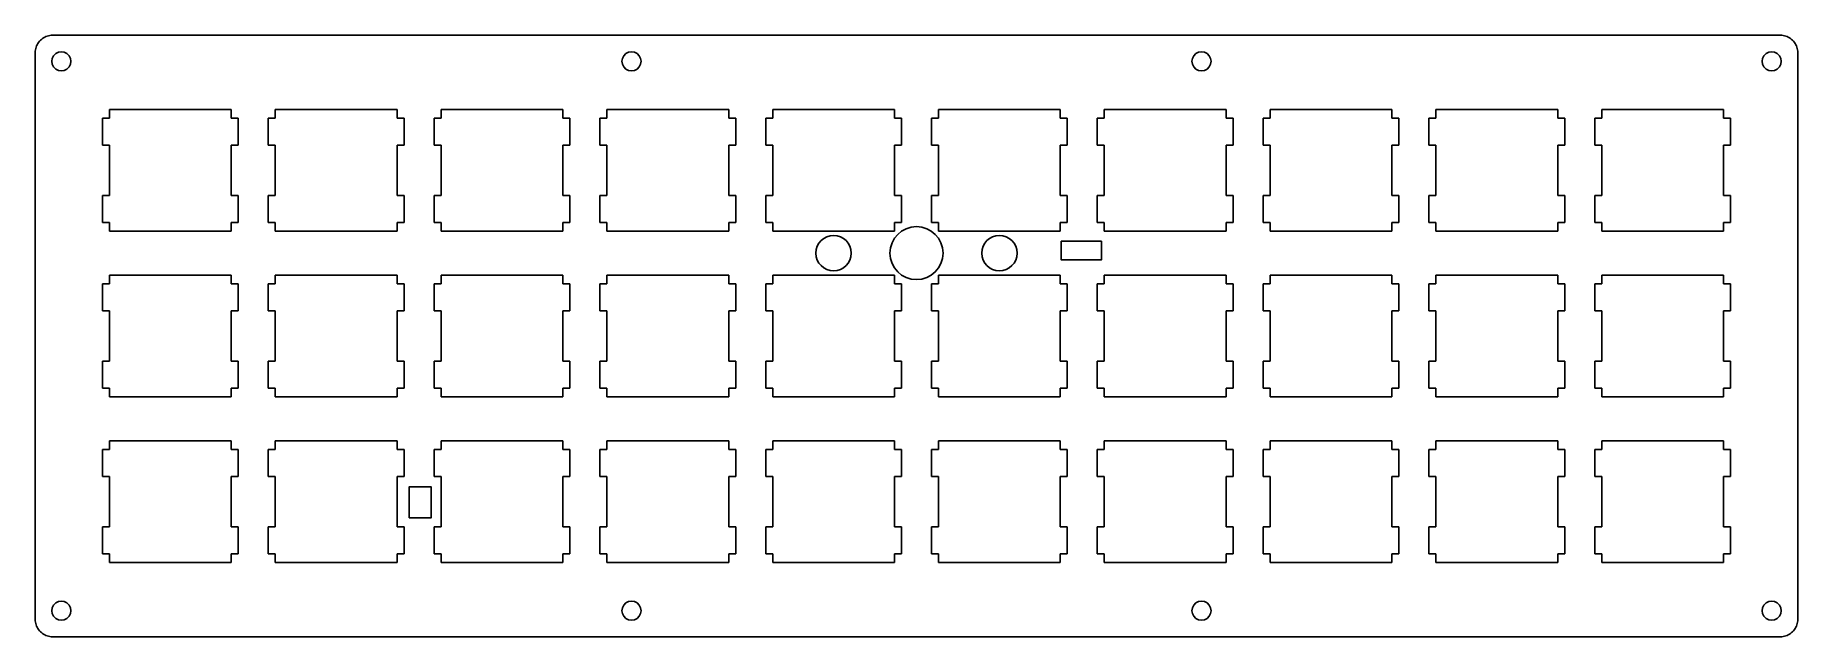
# Model space of a CAD drawing. Extents: x 0 to 203, y 0 to 69.
import ezdxf

# ---------------------------------------------------------------- set-up
doc = ezdxf.new("R2010")
doc.units = 0
doc.header["$MEASUREMENT"] = 0

msp = doc.modelspace()

# ---------------------------------------------------------------- linework, layer by layer
at = {"color": 0}
for p, q in [((0.680752, 68.8164), (0.796505, 68.9225)), ((0.796505, 68.9225), (0.919152, 69.0203)), ((0.919152, 69.0203), (1.05006, 69.1074)), ((1.05006, 69.1074), (1.18787, 69.1843)), ((1.18787, 69.1843), (1.32981, 69.2492)), ((1.32981, 69.2492), (1.47588, 69.3043)), ((1.47588, 69.3043), (1.62884, 69.3469)), ((1.62884, 69.3469), (1.7818, 69.3773)), ((1.7818, 69.3773), (1.9389, 69.3953)), ((1.9389, 69.3953), (2.096, 69.402)), ((2.096, 69.402), (200.597, 69.402)), ((200.597, 69.402), (200.753, 69.3953)), ((200.753, 69.3953), (200.908, 69.3773)), ((200.908, 69.3773), (201.063, 69.3469)), ((201.063, 69.3469), (201.214, 69.3043)), ((201.214, 69.3043), (201.362, 69.2492)), ((201.362, 69.2492), (201.503, 69.1843)), ((201.503, 69.1843), (201.64, 69.1074)), ((201.64, 69.1074), (201.771, 69.0203)), ((201.771, 69.0203), (201.895, 68.9225)), ((201.895, 68.9225), (202.011, 68.8164)), ((0.095085, 67.4014), (0.101975, 67.5584)), ((0.095085, 2.25034), (0.095085, 67.4014)), ((0.101975, 67.5584), (0.119889, 67.7153)), ((0.119889, 67.7153), (0.150206, 67.8684)), ((0.150206, 67.8684), (0.192925, 68.0212)), ((0.192925, 68.0212), (0.248047, 68.1672)), ((0.248047, 68.1672), (0.312815, 68.3094)), ((0.312815, 68.3094), (0.389985, 68.447)), ((0.389985, 68.447), (0.4768, 68.5782)), ((0.4768, 68.5782), (0.574643, 68.7007)), ((0.574643, 68.7007), (0.680752, 68.8164)), ((2.20486, 67.0486), (2.04914, 66.7413)), ((2.44878, 67.2924), (2.20486, 67.0486)), ((2.75608, 67.4479), (2.44878, 67.2924)), ((3.09507, 67.5019), (2.75608, 67.4479)), ((3.43407, 67.4479), (3.09507, 67.5019)), ((3.74138, 67.2924), (3.43407, 67.4479)), ((3.98392, 67.0486), (3.74138, 67.2924)), ((4.14101, 66.7413), (3.98392, 67.0486)), ((67.7058, 67.0486), (67.5499, 66.7413)), ((67.9482, 67.2924), (67.7058, 67.0486)), ((68.2554, 67.4479), (67.9482, 67.2924)), ((68.5959, 67.5019), (68.2554, 67.4479)), ((68.9349, 67.4479), (68.5959, 67.5019)), ((69.2408, 67.2924), (68.9349, 67.4479)), ((69.4849, 67.0486), (69.2408, 67.2924)), ((69.6419, 66.7413), (69.4849, 67.0486)), ((133.205, 67.0486), (133.049, 66.7413)), ((133.449, 67.2924), (133.205, 67.0486)), ((133.755, 67.4479), (133.449, 67.2924)), ((134.095, 67.5019), (133.755, 67.4479)), ((134.436, 67.4479), (134.095, 67.5019)), ((134.742, 67.2924), (134.436, 67.4479)), ((134.986, 67.0486), (134.742, 67.2924)), ((135.141, 66.7413), (134.986, 67.0486)), ((198.706, 67.0486), (198.549, 66.7413)), ((198.95, 67.2924), (198.706, 67.0486)), ((199.256, 67.4479), (198.95, 67.2924)), ((199.596, 67.5019), (199.256, 67.4479)), ((199.935, 67.4479), (199.596, 67.5019)), ((200.243, 67.2924), (199.935, 67.4479)), ((200.485, 67.0486), (200.243, 67.2924)), ((200.642, 66.7413), (200.485, 67.0486)), ((202.011, 68.8164), (202.117, 68.7007)), ((202.117, 68.7007), (202.215, 68.5782)), ((202.215, 68.5782), (202.301, 68.447)), ((202.301, 68.447), (202.379, 68.3094)), ((202.379, 68.3094), (202.443, 68.1672)), ((202.443, 68.1672), (202.499, 68.0212)), ((202.499, 68.0212), (202.54, 67.8684)), ((202.54, 67.8684), (202.572, 67.7153)), ((202.572, 67.7153), (202.59, 67.5584)), ((202.59, 67.5584), (202.596, 67.4014)), ((202.596, 67.4014), (202.596, 2.25034)), ((2.04914, 66.7413), (1.9954, 66.4023)), ((1.9954, 66.4023), (2.04914, 66.0633)), ((2.04914, 66.0633), (2.20486, 65.756)), ((2.20486, 65.756), (2.44878, 65.5133)), ((2.44878, 65.5133), (2.75608, 65.3563)), ((2.75608, 65.3563), (3.09507, 65.3009)), ((3.09507, 65.3009), (3.43407, 65.3563)), ((3.43407, 65.3563), (3.74138, 65.5133)), ((3.74138, 65.5133), (3.98392, 65.756)), ((3.98392, 65.756), (4.14101, 66.0633)), ((4.19612, 66.4023), (4.14101, 66.7413)), ((4.14101, 66.0633), (4.19612, 66.4023)), ((67.5499, 66.7413), (67.4949, 66.4023)), ((67.4949, 66.4023), (67.5499, 66.0633)), ((67.5499, 66.0633), (67.7058, 65.756)), ((67.7058, 65.756), (67.9482, 65.5133)), ((67.9482, 65.5133), (68.2554, 65.3563)), ((68.2554, 65.3563), (68.5959, 65.3009)), ((68.5959, 65.3009), (68.9349, 65.3563)), ((68.9349, 65.3563), (69.2408, 65.5133)), ((69.2408, 65.5133), (69.4849, 65.756)), ((69.4849, 65.756), (69.6419, 66.0633)), ((69.6958, 66.4023), (69.6419, 66.7413)), ((69.6419, 66.0633), (69.6958, 66.4023)), ((133.049, 66.7413), (132.996, 66.4023)), ((132.996, 66.4023), (133.049, 66.0633)), ((133.049, 66.0633), (133.205, 65.756)), ((133.205, 65.756), (133.449, 65.5133)), ((133.449, 65.5133), (133.755, 65.3563)), ((133.755, 65.3563), (134.095, 65.3009)), ((134.095, 65.3009), (134.436, 65.3563)), ((134.436, 65.3563), (134.742, 65.5133)), ((134.742, 65.5133), (134.986, 65.756)), ((134.986, 65.756), (135.141, 66.0633)), ((135.195, 66.4023), (135.141, 66.7413)), ((135.141, 66.0633), (135.195, 66.4023)), ((198.549, 66.7413), (198.497, 66.4023)), ((198.497, 66.4023), (198.549, 66.0633)), ((198.549, 66.0633), (198.706, 65.756)), ((198.706, 65.756), (198.95, 65.5133)), ((198.95, 65.5133), (199.256, 65.3563)), ((199.256, 65.3563), (199.596, 65.3009)), ((199.596, 65.3009), (199.935, 65.3563)), ((199.935, 65.3563), (200.243, 65.5133)), ((200.243, 65.5133), (200.485, 65.756)), ((200.485, 65.756), (200.642, 66.0633)), ((200.696, 66.4023), (200.642, 66.7413)), ((200.642, 66.0633), (200.696, 66.4023)), ((8.61963, 60.8774), (8.61963, 59.877)), ((22.6205, 60.8774), (8.61963, 60.8774)), ((22.6205, 59.877), (22.6205, 60.8774)), ((27.671, 60.8774), (27.671, 59.877)), ((41.6705, 60.8774), (27.671, 60.8774)), ((41.6705, 59.877), (41.6705, 60.8774)), ((46.7212, 60.8774), (46.7212, 59.877)), ((60.7205, 60.8774), (46.7212, 60.8774)), ((60.7205, 59.877), (60.7205, 60.8774)), ((65.7712, 60.8774), (65.7712, 59.877)), ((79.7705, 60.8774), (65.7712, 60.8774)), ((79.7705, 59.877), (79.7705, 60.8774)), ((84.8212, 60.8774), (84.8212, 59.877)), ((98.8205, 60.8774), (84.8212, 60.8774)), ((98.8205, 59.877), (98.8205, 60.8774)), ((103.87, 60.8774), (103.87, 59.877)), ((117.869, 60.8774), (103.87, 60.8774)), ((117.869, 59.877), (117.869, 60.8774)), ((122.92, 60.8774), (122.92, 59.877)), ((136.92, 60.8774), (122.92, 60.8774)), ((136.92, 59.877), (136.92, 60.8774)), ((141.971, 60.8774), (141.971, 59.877)), ((155.97, 60.8774), (141.971, 60.8774)), ((155.97, 59.877), (155.97, 60.8774)), ((161.021, 60.8774), (161.021, 59.877)), ((175.02, 60.8774), (161.021, 60.8774)), ((175.02, 59.877), (175.02, 60.8774)), ((180.071, 60.8774), (180.071, 59.877)), ((194.07, 60.8774), (180.071, 60.8774)), ((194.07, 59.877), (194.07, 60.8774)), ((8.61963, 59.877), (7.819, 59.877)), ((7.819, 59.877), (7.819, 56.7764)), ((23.4211, 59.877), (22.6205, 59.877)), ((23.4211, 56.7764), (23.4211, 59.877)), ((27.671, 59.877), (26.8704, 59.877)), ((26.8704, 59.877), (26.8704, 56.7764)), ((42.4713, 59.877), (41.6705, 59.877)), ((42.4713, 56.7764), (42.4713, 59.877)), ((46.7212, 59.877), (45.9204, 59.877)), ((45.9204, 59.877), (45.9204, 56.7764)), ((61.5213, 59.877), (60.7205, 59.877)), ((61.5213, 56.7764), (61.5213, 59.877)), ((65.7712, 59.877), (64.9704, 59.877)), ((64.9704, 59.877), (64.9704, 56.7764)), ((80.5713, 59.877), (79.7705, 59.877)), ((80.5713, 56.7764), (80.5713, 59.877)), ((84.8212, 59.877), (84.0204, 59.877)), ((84.0204, 59.877), (84.0204, 56.7764)), ((99.6199, 59.877), (98.8205, 59.877)), ((99.6199, 56.7764), (99.6199, 59.877)), ((103.87, 59.877), (103.07, 59.877)), ((103.07, 59.877), (103.07, 56.7764)), ((118.67, 59.877), (117.869, 59.877)), ((118.67, 56.7764), (118.67, 59.877)), ((122.92, 59.877), (122.119, 59.877)), ((122.119, 59.877), (122.119, 56.7764)), ((137.721, 59.877), (136.92, 59.877)), ((137.721, 56.7764), (137.721, 59.877)), ((141.971, 59.877), (141.17, 59.877)), ((141.17, 59.877), (141.17, 56.7764)), ((156.771, 59.877), (155.97, 59.877)), ((156.771, 56.7764), (156.771, 59.877)), ((161.021, 59.877), (160.22, 59.877)), ((160.22, 59.877), (160.22, 56.7764)), ((175.821, 59.877), (175.02, 59.877)), ((175.821, 56.7764), (175.821, 59.877)), ((180.071, 59.877), (179.27, 59.877)), ((179.27, 59.877), (179.27, 56.7764)), ((194.871, 59.877), (194.07, 59.877)), ((194.871, 56.7764), (194.871, 59.877)), ((7.819, 56.7764), (8.61963, 56.7764)), ((8.61963, 56.7764), (8.61963, 50.9778)), ((22.6205, 50.9778), (22.6205, 56.7764)), ((22.6205, 56.7764), (23.4211, 56.7764)), ((26.8704, 56.7764), (27.671, 56.7764)), ((27.671, 56.7764), (27.671, 50.9778)), ((41.6705, 50.9778), (41.6705, 56.7764)), ((41.6705, 56.7764), (42.4713, 56.7764)), ((45.9204, 56.7764), (46.7212, 56.7764)), ((46.7212, 56.7764), (46.7212, 50.9778)), ((60.7205, 50.9778), (60.7205, 56.7764)), ((60.7205, 56.7764), (61.5213, 56.7764)), ((64.9704, 56.7764), (65.7712, 56.7764)), ((65.7712, 56.7764), (65.7712, 50.9778)), ((79.7705, 50.9778), (79.7705, 56.7764)), ((79.7705, 56.7764), (80.5713, 56.7764)), ((84.0204, 56.7764), (84.8212, 56.7764)), ((84.8212, 56.7764), (84.8212, 50.9778)), ((98.8205, 50.9778), (98.8205, 56.7764)), ((98.8205, 56.7764), (99.6199, 56.7764)), ((103.07, 56.7764), (103.87, 56.7764)), ((103.87, 56.7764), (103.87, 50.9778)), ((117.869, 50.9778), (117.869, 56.7764)), ((117.869, 56.7764), (118.67, 56.7764)), ((122.119, 56.7764), (122.92, 56.7764)), ((122.92, 56.7764), (122.92, 50.9778)), ((136.92, 50.9778), (136.92, 56.7764)), ((136.92, 56.7764), (137.721, 56.7764)), ((141.17, 56.7764), (141.971, 56.7764)), ((141.971, 56.7764), (141.971, 50.9778)), ((155.97, 50.9778), (155.97, 56.7764)), ((155.97, 56.7764), (156.771, 56.7764)), ((160.22, 56.7764), (161.021, 56.7764)), ((161.021, 56.7764), (161.021, 50.9778)), ((175.02, 50.9778), (175.02, 56.7764)), ((175.02, 56.7764), (175.821, 56.7764)), ((179.27, 56.7764), (180.071, 56.7764)), ((180.071, 56.7764), (180.071, 50.9778)), ((194.07, 50.9778), (194.07, 56.7764)), ((194.07, 56.7764), (194.871, 56.7764)), ((8.61963, 50.9778), (7.819, 50.9778)), ((7.819, 50.9778), (7.819, 47.8772)), ((23.4211, 50.9778), (22.6205, 50.9778)), ((23.4211, 47.8772), (23.4211, 50.9778)), ((27.671, 50.9778), (26.8704, 50.9778)), ((26.8704, 50.9778), (26.8704, 47.8772)), ((42.4713, 50.9778), (41.6705, 50.9778)), ((42.4713, 47.8772), (42.4713, 50.9778)), ((46.7212, 50.9778), (45.9204, 50.9778)), ((45.9204, 50.9778), (45.9204, 47.8772)), ((61.5213, 50.9778), (60.7205, 50.9778)), ((61.5213, 47.8772), (61.5213, 50.9778)), ((65.7712, 50.9778), (64.9704, 50.9778)), ((64.9704, 50.9778), (64.9704, 47.8772)), ((80.5713, 50.9778), (79.7705, 50.9778)), ((80.5713, 47.8772), (80.5713, 50.9778)), ((84.8212, 50.9778), (84.0204, 50.9778)), ((84.0204, 50.9778), (84.0204, 47.8772)), ((99.6199, 50.9778), (98.8205, 50.9778)), ((99.6199, 47.8772), (99.6199, 50.9778)), ((103.87, 50.9778), (103.07, 50.9778)), ((103.07, 50.9778), (103.07, 47.8772)), ((118.67, 50.9778), (117.869, 50.9778)), ((118.67, 47.8772), (118.67, 50.9778)), ((122.92, 50.9778), (122.119, 50.9778)), ((122.119, 50.9778), (122.119, 47.8772)), ((137.721, 50.9778), (136.92, 50.9778)), ((137.721, 47.8772), (137.721, 50.9778)), ((141.971, 50.9778), (141.17, 50.9778)), ((141.17, 50.9778), (141.17, 47.8772)), ((156.771, 50.9778), (155.97, 50.9778)), ((156.771, 47.8772), (156.771, 50.9778)), ((161.021, 50.9778), (160.22, 50.9778)), ((160.22, 50.9778), (160.22, 47.8772)), ((175.821, 50.9778), (175.02, 50.9778)), ((175.821, 47.8772), (175.821, 50.9778)), ((180.071, 50.9778), (179.27, 50.9778)), ((179.27, 50.9778), (179.27, 47.8772)), ((194.871, 50.9778), (194.07, 50.9778)), ((194.871, 47.8772), (194.871, 50.9778)), ((7.819, 47.8772), (8.61963, 47.8772)), ((8.61963, 47.8772), (8.61963, 46.8768)), ((8.61963, 46.8768), (22.6205, 46.8768)), ((22.6205, 46.8768), (22.6205, 47.8772)), ((22.6205, 47.8772), (23.4211, 47.8772)), ((26.8704, 47.8772), (27.671, 47.8772)), ((27.671, 47.8772), (27.671, 46.8768)), ((27.671, 46.8768), (41.6705, 46.8768)), ((41.6705, 46.8768), (41.6705, 47.8772)), ((41.6705, 47.8772), (42.4713, 47.8772)), ((45.9204, 47.8772), (46.7212, 47.8772)), ((46.7212, 47.8772), (46.7212, 46.8768)), ((46.7212, 46.8768), (60.7205, 46.8768)), ((60.7205, 46.8768), (60.7205, 47.8772)), ((60.7205, 47.8772), (61.5213, 47.8772)), ((64.9704, 47.8772), (65.7712, 47.8772)), ((65.7712, 47.8772), (65.7712, 46.8768)), ((65.7712, 46.8768), (79.7705, 46.8768)), ((79.7705, 46.8768), (79.7705, 47.8772)), ((79.7705, 47.8772), (80.5713, 47.8772)), ((84.0204, 47.8772), (84.8212, 47.8772)), ((84.8212, 47.8772), (84.8212, 46.8768)), ((84.8212, 46.8768), (98.8205, 46.8768)), ((98.8205, 46.8768), (98.8205, 47.8772)), ((98.8205, 47.8772), (99.6199, 47.8772)), ((103.07, 47.8772), (103.87, 47.8772)), ((103.87, 47.8772), (103.87, 46.8768)), ((103.87, 46.8768), (117.869, 46.8768)), ((117.869, 46.8768), (117.869, 47.8772)), ((117.869, 47.8772), (118.67, 47.8772)), ((122.119, 47.8772), (122.92, 47.8772)), ((122.92, 47.8772), (122.92, 46.8768)), ((122.92, 46.8768), (136.92, 46.8768)), ((136.92, 46.8768), (136.92, 47.8772)), ((136.92, 47.8772), (137.721, 47.8772)), ((141.17, 47.8772), (141.971, 47.8772)), ((141.971, 47.8772), (141.971, 46.8768)), ((141.971, 46.8768), (155.97, 46.8768)), ((155.97, 46.8768), (155.97, 47.8772)), ((155.97, 47.8772), (156.771, 47.8772)), ((160.22, 47.8772), (161.021, 47.8772)), ((161.021, 47.8772), (161.021, 46.8768)), ((161.021, 46.8768), (175.02, 46.8768)), ((175.02, 46.8768), (175.02, 47.8772)), ((175.02, 47.8772), (175.821, 47.8772)), ((179.27, 47.8772), (180.071, 47.8772)), ((180.071, 47.8772), (180.071, 46.8768)), ((180.071, 46.8768), (194.07, 46.8768)), ((194.07, 46.8768), (194.07, 47.8772)), ((194.07, 47.8772), (194.871, 47.8772)), ((8.61963, 40.827), (7.819, 40.827)), ((7.819, 40.827), (7.819, 37.7264)), ((8.61963, 41.8264), (8.61963, 40.827)), ((22.6205, 41.8264), (8.61963, 41.8264)), ((22.6205, 40.827), (22.6205, 41.8264)), ((23.4211, 40.827), (22.6205, 40.827)), ((23.4211, 37.7264), (23.4211, 40.827)), ((27.671, 40.827), (26.8704, 40.827)), ((26.8704, 40.827), (26.8704, 37.7264)), ((27.671, 41.8264), (27.671, 40.827)), ((41.6705, 41.8264), (27.671, 41.8264)), ((41.6705, 40.827), (41.6705, 41.8264)), ((42.4713, 40.827), (41.6705, 40.827)), ((42.4713, 37.7264), (42.4713, 40.827)), ((46.7212, 40.827), (45.9204, 40.827)), ((45.9204, 40.827), (45.9204, 37.7264)), ((46.7212, 41.8264), (46.7212, 40.827)), ((60.7205, 41.8264), (46.7212, 41.8264)), ((60.7205, 40.827), (60.7205, 41.8264)), ((61.5213, 40.827), (60.7205, 40.827)), ((61.5213, 37.7264), (61.5213, 40.827)), ((65.7712, 40.827), (64.9704, 40.827)), ((64.9704, 40.827), (64.9704, 37.7264)), ((65.7712, 41.8264), (65.7712, 40.827)), ((79.7705, 41.8264), (65.7712, 41.8264)), ((79.7705, 40.827), (79.7705, 41.8264)), ((80.5713, 40.827), (79.7705, 40.827)), ((80.5713, 37.7264), (80.5713, 40.827)), ((84.8212, 40.827), (84.0204, 40.827)), ((84.0204, 40.827), (84.0204, 37.7264)), ((84.8212, 41.8264), (84.8212, 40.827)), ((98.8205, 41.8264), (84.8212, 41.8264)), ((98.8205, 40.827), (98.8205, 41.8264)), ((99.6199, 40.827), (98.8205, 40.827)), ((99.6199, 37.7264), (99.6199, 40.827)), ((103.87, 40.827), (103.07, 40.827)), ((103.07, 40.827), (103.07, 37.7264)), ((103.87, 41.8264), (103.87, 40.827)), ((117.869, 41.8264), (103.87, 41.8264)), ((117.869, 40.827), (117.869, 41.8264)), ((118.67, 40.827), (117.869, 40.827)), ((118.67, 37.7264), (118.67, 40.827)), ((122.92, 40.827), (122.119, 40.827)), ((122.119, 40.827), (122.119, 37.7264)), ((122.92, 41.8264), (122.92, 40.827)), ((136.92, 41.8264), (122.92, 41.8264)), ((136.92, 40.827), (136.92, 41.8264)), ((137.721, 40.827), (136.92, 40.827)), ((137.721, 37.7264), (137.721, 40.827)), ((141.971, 40.827), (141.17, 40.827)), ((141.17, 40.827), (141.17, 37.7264)), ((141.971, 41.8264), (141.971, 40.827)), ((155.97, 41.8264), (141.971, 41.8264)), ((155.97, 40.827), (155.97, 41.8264)), ((156.771, 40.827), (155.97, 40.827)), ((156.771, 37.7264), (156.771, 40.827)), ((161.021, 40.827), (160.22, 40.827)), ((160.22, 40.827), (160.22, 37.7264)), ((161.021, 41.8264), (161.021, 40.827)), ((175.02, 41.8264), (161.021, 41.8264)), ((175.02, 40.827), (175.02, 41.8264)), ((175.821, 40.827), (175.02, 40.827)), ((175.821, 37.7264), (175.821, 40.827)), ((180.071, 40.827), (179.27, 40.827)), ((179.27, 40.827), (179.27, 37.7264)), ((180.071, 41.8264), (180.071, 40.827)), ((194.07, 41.8264), (180.071, 41.8264)), ((194.07, 40.827), (194.07, 41.8264)), ((194.871, 40.827), (194.07, 40.827)), ((194.871, 37.7264), (194.871, 40.827)), ((7.819, 37.7264), (8.61963, 37.7264)), ((8.61963, 37.7264), (8.61963, 31.9264)), ((22.6205, 31.9264), (22.6205, 37.7264)), ((22.6205, 37.7264), (23.4211, 37.7264)), ((26.8704, 37.7264), (27.671, 37.7264)), ((27.671, 37.7264), (27.671, 31.9264)), ((41.6705, 31.9264), (41.6705, 37.7264)), ((41.6705, 37.7264), (42.4713, 37.7264)), ((45.9204, 37.7264), (46.7212, 37.7264)), ((46.7212, 37.7264), (46.7212, 31.9264)), ((60.7205, 31.9264), (60.7205, 37.7264)), ((60.7205, 37.7264), (61.5213, 37.7264)), ((64.9704, 37.7264), (65.7712, 37.7264)), ((65.7712, 37.7264), (65.7712, 31.9264)), ((79.7705, 31.9264), (79.7705, 37.7264)), ((79.7705, 37.7264), (80.5713, 37.7264)), ((84.0204, 37.7264), (84.8212, 37.7264)), ((84.8212, 37.7264), (84.8212, 31.9264)), ((98.8205, 31.9264), (98.8205, 37.7264)), ((98.8205, 37.7264), (99.6199, 37.7264)), ((103.07, 37.7264), (103.87, 37.7264)), ((103.87, 37.7264), (103.87, 31.9264)), ((117.869, 31.9264), (117.869, 37.7264)), ((117.869, 37.7264), (118.67, 37.7264)), ((122.119, 37.7264), (122.92, 37.7264)), ((122.92, 37.7264), (122.92, 31.9264)), ((136.92, 31.9264), (136.92, 37.7264)), ((136.92, 37.7264), (137.721, 37.7264)), ((141.17, 37.7264), (141.971, 37.7264)), ((141.971, 37.7264), (141.971, 31.9264)), ((155.97, 31.9264), (155.97, 37.7264)), ((155.97, 37.7264), (156.771, 37.7264)), ((160.22, 37.7264), (161.021, 37.7264)), ((161.021, 37.7264), (161.021, 31.9264)), ((175.02, 31.9264), (175.02, 37.7264)), ((175.02, 37.7264), (175.821, 37.7264)), ((179.27, 37.7264), (180.071, 37.7264)), ((180.071, 37.7264), (180.071, 31.9264)), ((194.07, 31.9264), (194.07, 37.7264)), ((194.07, 37.7264), (194.871, 37.7264)), ((8.61963, 31.9264), (7.819, 31.9264)), ((7.819, 31.9264), (7.819, 28.8272)), ((23.4211, 31.9264), (22.6205, 31.9264)), ((23.4211, 28.8272), (23.4211, 31.9264)), ((27.671, 31.9264), (26.8704, 31.9264)), ((26.8704, 31.9264), (26.8704, 28.8272)), ((42.4713, 31.9264), (41.6705, 31.9264)), ((42.4713, 28.8272), (42.4713, 31.9264)), ((46.7212, 31.9264), (45.9204, 31.9264)), ((45.9204, 31.9264), (45.9204, 28.8272)), ((61.5213, 31.9264), (60.7205, 31.9264)), ((61.5213, 28.8272), (61.5213, 31.9264)), ((65.7712, 31.9264), (64.9704, 31.9264)), ((64.9704, 31.9264), (64.9704, 28.8272)), ((80.5713, 31.9264), (79.7705, 31.9264)), ((80.5713, 28.8272), (80.5713, 31.9264)), ((84.8212, 31.9264), (84.0204, 31.9264)), ((84.0204, 31.9264), (84.0204, 28.8272)), ((99.6199, 31.9264), (98.8205, 31.9264)), ((99.6199, 28.8272), (99.6199, 31.9264)), ((103.87, 31.9264), (103.07, 31.9264)), ((103.07, 31.9264), (103.07, 28.8272)), ((118.67, 31.9264), (117.869, 31.9264)), ((118.67, 28.8272), (118.67, 31.9264)), ((122.92, 31.9264), (122.119, 31.9264)), ((122.119, 31.9264), (122.119, 28.8272)), ((137.721, 31.9264), (136.92, 31.9264)), ((137.721, 28.8272), (137.721, 31.9264)), ((141.971, 31.9264), (141.17, 31.9264)), ((141.17, 31.9264), (141.17, 28.8272)), ((156.771, 31.9264), (155.97, 31.9264)), ((156.771, 28.8272), (156.771, 31.9264)), ((161.021, 31.9264), (160.22, 31.9264)), ((160.22, 31.9264), (160.22, 28.8272)), ((175.821, 31.9264), (175.02, 31.9264)), ((175.821, 28.8272), (175.821, 31.9264)), ((180.071, 31.9264), (179.27, 31.9264)), ((179.27, 31.9264), (179.27, 28.8272)), ((194.871, 31.9264), (194.07, 31.9264)), ((194.871, 28.8272), (194.871, 31.9264)), ((7.819, 28.8272), (8.61963, 28.8272)), ((8.61963, 28.8272), (8.61963, 27.8267)), ((22.6205, 27.8267), (22.6205, 28.8272)), ((22.6205, 28.8272), (23.4211, 28.8272)), ((26.8704, 28.8272), (27.671, 28.8272)), ((27.671, 28.8272), (27.671, 27.8267)), ((41.6705, 27.8267), (41.6705, 28.8272)), ((41.6705, 28.8272), (42.4713, 28.8272)), ((45.9204, 28.8272), (46.7212, 28.8272)), ((46.7212, 28.8272), (46.7212, 27.8267)), ((60.7205, 27.8267), (60.7205, 28.8272)), ((60.7205, 28.8272), (61.5213, 28.8272)), ((64.9704, 28.8272), (65.7712, 28.8272)), ((65.7712, 28.8272), (65.7712, 27.8267)), ((79.7705, 27.8267), (79.7705, 28.8272)), ((79.7705, 28.8272), (80.5713, 28.8272)), ((84.0204, 28.8272), (84.8212, 28.8272)), ((84.8212, 28.8272), (84.8212, 27.8267)), ((98.8205, 27.8267), (98.8205, 28.8272)), ((98.8205, 28.8272), (99.6199, 28.8272)), ((103.07, 28.8272), (103.87, 28.8272)), ((103.87, 28.8272), (103.87, 27.8267)), ((117.869, 27.8267), (117.869, 28.8272)), ((117.869, 28.8272), (118.67, 28.8272)), ((122.119, 28.8272), (122.92, 28.8272)), ((122.92, 28.8272), (122.92, 27.8267)), ((136.92, 27.8267), (136.92, 28.8272)), ((136.92, 28.8272), (137.721, 28.8272)), ((141.17, 28.8272), (141.971, 28.8272)), ((141.971, 28.8272), (141.971, 27.8267)), ((155.97, 27.8267), (155.97, 28.8272)), ((155.97, 28.8272), (156.771, 28.8272)), ((160.22, 28.8272), (161.021, 28.8272)), ((161.021, 28.8272), (161.021, 27.8267)), ((175.02, 27.8267), (175.02, 28.8272)), ((175.02, 28.8272), (175.821, 28.8272)), ((179.27, 28.8272), (180.071, 28.8272)), ((180.071, 28.8272), (180.071, 27.8267)), ((194.07, 27.8267), (194.07, 28.8272)), ((194.07, 28.8272), (194.871, 28.8272)), ((8.61963, 27.8267), (22.6205, 27.8267)), ((27.671, 27.8267), (41.6705, 27.8267)), ((46.7212, 27.8267), (60.7205, 27.8267)), ((65.7712, 27.8267), (79.7705, 27.8267)), ((84.8212, 27.8267), (98.8205, 27.8267)), ((103.87, 27.8267), (117.869, 27.8267)), ((122.92, 27.8267), (136.92, 27.8267)), ((141.971, 27.8267), (155.97, 27.8267)), ((161.021, 27.8267), (175.02, 27.8267)), ((180.071, 27.8267), (194.07, 27.8267)), ((8.61963, 22.7762), (8.61963, 21.7771)), ((22.6205, 22.7762), (8.61963, 22.7762)), ((22.6205, 21.7771), (22.6205, 22.7762)), ((27.671, 22.7762), (27.671, 21.7771)), ((41.6705, 22.7762), (27.671, 22.7762)), ((41.6705, 21.7771), (41.6705, 22.7762)), ((46.7212, 22.7762), (46.7212, 21.7771)), ((60.7205, 22.7762), (46.7212, 22.7762)), ((60.7205, 21.7771), (60.7205, 22.7762)), ((65.7712, 22.7762), (65.7712, 21.7771)), ((79.7705, 22.7762), (65.7712, 22.7762)), ((79.7705, 21.7771), (79.7705, 22.7762)), ((84.8212, 22.7762), (84.8212, 21.7771)), ((98.8205, 22.7762), (84.8212, 22.7762)), ((98.8205, 21.7771), (98.8205, 22.7762)), ((103.87, 22.7762), (103.87, 21.7771)), ((117.869, 22.7762), (103.87, 22.7762)), ((117.869, 21.7771), (117.869, 22.7762)), ((122.92, 22.7762), (122.92, 21.7771)), ((136.92, 22.7762), (122.92, 22.7762)), ((136.92, 21.7771), (136.92, 22.7762)), ((141.971, 22.7762), (141.971, 21.7771)), ((155.97, 22.7762), (141.971, 22.7762)), ((155.97, 21.7771), (155.97, 22.7762)), ((161.021, 22.7762), (161.021, 21.7771)), ((175.02, 22.7762), (161.021, 22.7762)), ((175.02, 21.7771), (175.02, 22.7762)), ((180.071, 22.7762), (180.071, 21.7771)), ((194.07, 22.7762), (180.071, 22.7762)), ((194.07, 21.7771), (194.07, 22.7762)), ((8.61963, 21.7771), (7.819, 21.7771)), ((7.819, 21.7771), (7.819, 18.6765)), ((23.4211, 21.7771), (22.6205, 21.7771)), ((23.4211, 18.6765), (23.4211, 21.7771)), ((27.671, 21.7771), (26.8704, 21.7771)), ((26.8704, 21.7771), (26.8704, 18.6765)), ((42.4713, 21.7771), (41.6705, 21.7771)), ((42.4713, 18.6765), (42.4713, 21.7771)), ((46.7212, 21.7771), (45.9204, 21.7771)), ((45.9204, 21.7771), (45.9204, 18.6765)), ((61.5213, 21.7771), (60.7205, 21.7771)), ((61.5213, 18.6765), (61.5213, 21.7771)), ((65.7712, 21.7771), (64.9704, 21.7771)), ((64.9704, 21.7771), (64.9704, 18.6765)), ((80.5713, 21.7771), (79.7705, 21.7771)), ((80.5713, 18.6765), (80.5713, 21.7771)), ((84.8212, 21.7771), (84.0204, 21.7771)), ((84.0204, 21.7771), (84.0204, 18.6765)), ((99.6199, 21.7771), (98.8205, 21.7771)), ((99.6199, 18.6765), (99.6199, 21.7771)), ((103.87, 21.7771), (103.07, 21.7771)), ((103.07, 21.7771), (103.07, 18.6765)), ((118.67, 21.7771), (117.869, 21.7771)), ((118.67, 18.6765), (118.67, 21.7771)), ((122.92, 21.7771), (122.119, 21.7771)), ((122.119, 21.7771), (122.119, 18.6765)), ((137.721, 21.7771), (136.92, 21.7771)), ((137.721, 18.6765), (137.721, 21.7771)), ((141.971, 21.7771), (141.17, 21.7771)), ((141.17, 21.7771), (141.17, 18.6765)), ((156.771, 21.7771), (155.97, 21.7771)), ((156.771, 18.6765), (156.771, 21.7771)), ((161.021, 21.7771), (160.22, 21.7771)), ((160.22, 21.7771), (160.22, 18.6765)), ((175.821, 21.7771), (175.02, 21.7771)), ((175.821, 18.6765), (175.821, 21.7771)), ((180.071, 21.7771), (179.27, 21.7771)), ((179.27, 21.7771), (179.27, 18.6765)), ((194.871, 21.7771), (194.07, 21.7771)), ((194.871, 18.6765), (194.871, 21.7771)), ((7.819, 18.6765), (8.61963, 18.6765)), ((8.61963, 18.6765), (8.61963, 12.8764)), ((22.6205, 12.8764), (22.6205, 18.6765)), ((22.6205, 18.6765), (23.4211, 18.6765)), ((26.8704, 18.6765), (27.671, 18.6765)), ((27.671, 18.6765), (27.671, 12.8764)), ((41.6705, 12.8764), (41.6705, 18.6765)), ((41.6705, 18.6765), (42.4713, 18.6765)), ((45.9204, 18.6765), (46.7212, 18.6765)), ((46.7212, 18.6765), (46.7212, 12.8764)), ((60.7205, 12.8764), (60.7205, 18.6765)), ((60.7205, 18.6765), (61.5213, 18.6765)), ((64.9704, 18.6765), (65.7712, 18.6765)), ((65.7712, 18.6765), (65.7712, 12.8764)), ((79.7705, 12.8764), (79.7705, 18.6765)), ((79.7705, 18.6765), (80.5713, 18.6765)), ((84.0204, 18.6765), (84.8212, 18.6765)), ((84.8212, 18.6765), (84.8212, 12.8764)), ((98.8205, 12.8764), (98.8205, 18.6765)), ((98.8205, 18.6765), (99.6199, 18.6765)), ((103.07, 18.6765), (103.87, 18.6765)), ((103.87, 18.6765), (103.87, 12.8764)), ((117.869, 12.8764), (117.869, 18.6765)), ((117.869, 18.6765), (118.67, 18.6765)), ((122.119, 18.6765), (122.92, 18.6765)), ((122.92, 18.6765), (122.92, 12.8764)), ((136.92, 12.8764), (136.92, 18.6765)), ((136.92, 18.6765), (137.721, 18.6765)), ((141.17, 18.6765), (141.971, 18.6765)), ((141.971, 18.6765), (141.971, 12.8764)), ((155.97, 12.8764), (155.97, 18.6765)), ((155.97, 18.6765), (156.771, 18.6765)), ((160.22, 18.6765), (161.021, 18.6765)), ((161.021, 18.6765), (161.021, 12.8764)), ((175.02, 12.8764), (175.02, 18.6765)), ((175.02, 18.6765), (175.821, 18.6765)), ((179.27, 18.6765), (180.071, 18.6765)), ((180.071, 18.6765), (180.071, 12.8764)), ((194.07, 12.8764), (194.07, 18.6765)), ((194.07, 18.6765), (194.871, 18.6765)), ((8.61963, 12.8764), (7.819, 12.8764)), ((7.819, 12.8764), (7.819, 9.77717)), ((23.4211, 12.8764), (22.6205, 12.8764)), ((23.4211, 9.77717), (23.4211, 12.8764)), ((27.671, 12.8764), (26.8704, 12.8764)), ((26.8704, 12.8764), (26.8704, 9.77717)), ((42.4713, 12.8764), (41.6705, 12.8764)), ((42.4713, 9.77717), (42.4713, 12.8764)), ((46.7212, 12.8764), (45.9204, 12.8764)), ((45.9204, 12.8764), (45.9204, 9.77717)), ((61.5213, 12.8764), (60.7205, 12.8764)), ((61.5213, 9.77717), (61.5213, 12.8764)), ((65.7712, 12.8764), (64.9704, 12.8764)), ((64.9704, 12.8764), (64.9704, 9.77717)), ((80.5713, 12.8764), (79.7705, 12.8764)), ((80.5713, 9.77717), (80.5713, 12.8764)), ((84.8212, 12.8764), (84.0204, 12.8764)), ((84.0204, 12.8764), (84.0204, 9.77717)), ((99.6199, 12.8764), (98.8205, 12.8764)), ((99.6199, 9.77717), (99.6199, 12.8764)), ((103.87, 12.8764), (103.07, 12.8764)), ((103.07, 12.8764), (103.07, 9.77717)), ((118.67, 12.8764), (117.869, 12.8764)), ((118.67, 9.77717), (118.67, 12.8764)), ((122.92, 12.8764), (122.119, 12.8764)), ((122.119, 12.8764), (122.119, 9.77717)), ((137.721, 12.8764), (136.92, 12.8764)), ((137.721, 9.77717), (137.721, 12.8764)), ((141.971, 12.8764), (141.17, 12.8764)), ((141.17, 12.8764), (141.17, 9.77717)), ((156.771, 12.8764), (155.97, 12.8764)), ((156.771, 9.77717), (156.771, 12.8764)), ((161.021, 12.8764), (160.22, 12.8764)), ((160.22, 12.8764), (160.22, 9.77717)), ((175.821, 12.8764), (175.02, 12.8764)), ((175.821, 9.77717), (175.821, 12.8764)), ((180.071, 12.8764), (179.27, 12.8764)), ((179.27, 12.8764), (179.27, 9.77717)), ((194.871, 12.8764), (194.07, 12.8764)), ((194.871, 9.77717), (194.871, 12.8764)), ((7.819, 9.77717), (8.61963, 9.77717)), ((8.61963, 9.77717), (8.61963, 8.77672)), ((8.61963, 8.77672), (22.6205, 8.77672)), ((22.6205, 8.77672), (22.6205, 9.77717)), ((22.6205, 9.77717), (23.4211, 9.77717)), ((26.8704, 9.77717), (27.671, 9.77717)), ((27.671, 9.77717), (27.671, 8.77672)), ((27.671, 8.77672), (41.6705, 8.77672)), ((41.6705, 8.77672), (41.6705, 9.77717)), ((41.6705, 9.77717), (42.4713, 9.77717)), ((45.9204, 9.77717), (46.7212, 9.77717)), ((46.7212, 9.77717), (46.7212, 8.77672)), ((46.7212, 8.77672), (60.7205, 8.77672)), ((60.7205, 8.77672), (60.7205, 9.77717)), ((60.7205, 9.77717), (61.5213, 9.77717)), ((64.9704, 9.77717), (65.7712, 9.77717)), ((65.7712, 9.77717), (65.7712, 8.77672)), ((65.7712, 8.77672), (79.7705, 8.77672)), ((79.7705, 8.77672), (79.7705, 9.77717)), ((79.7705, 9.77717), (80.5713, 9.77717)), ((84.0204, 9.77717), (84.8212, 9.77717)), ((84.8212, 9.77717), (84.8212, 8.77672)), ((84.8212, 8.77672), (98.8205, 8.77672)), ((98.8205, 8.77672), (98.8205, 9.77717)), ((98.8205, 9.77717), (99.6199, 9.77717)), ((103.07, 9.77717), (103.87, 9.77717)), ((103.87, 9.77717), (103.87, 8.77672)), ((103.87, 8.77672), (117.869, 8.77672)), ((117.869, 8.77672), (117.869, 9.77717)), ((117.869, 9.77717), (118.67, 9.77717)), ((122.119, 9.77717), (122.92, 9.77717)), ((122.92, 9.77717), (122.92, 8.77672)), ((122.92, 8.77672), (136.92, 8.77672)), ((136.92, 8.77672), (136.92, 9.77717)), ((136.92, 9.77717), (137.721, 9.77717)), ((141.17, 9.77717), (141.971, 9.77717)), ((141.971, 9.77717), (141.971, 8.77672)), ((141.971, 8.77672), (155.97, 8.77672)), ((155.97, 8.77672), (155.97, 9.77717)), ((155.97, 9.77717), (156.771, 9.77717)), ((160.22, 9.77717), (161.021, 9.77717)), ((161.021, 9.77717), (161.021, 8.77672)), ((161.021, 8.77672), (175.02, 8.77672)), ((175.02, 8.77672), (175.02, 9.77717)), ((175.02, 9.77717), (175.821, 9.77717)), ((179.27, 9.77717), (180.071, 9.77717)), ((180.071, 9.77717), (180.071, 8.77672)), ((180.071, 8.77672), (194.07, 8.77672)), ((194.07, 8.77672), (194.07, 9.77717)), ((194.07, 9.77717), (194.871, 9.77717)), ((2.44878, 4.14101), (2.20486, 3.8971)), ((2.75608, 4.2981), (2.44878, 4.14101)), ((3.09507, 4.35046), (2.75608, 4.2981)), ((3.43407, 4.2981), (3.09507, 4.35046)), ((3.74138, 4.14101), (3.43407, 4.2981)), ((3.98392, 3.8971), (3.74138, 4.14101)), ((67.9482, 4.14101), (67.7058, 3.8971)), ((68.2554, 4.2981), (67.9482, 4.14101)), ((68.5959, 4.35046), (68.2554, 4.2981)), ((68.9349, 4.2981), (68.5959, 4.35046)), ((69.2408, 4.14101), (68.9349, 4.2981)), ((69.4849, 3.8971), (69.2408, 4.14101)), ((133.449, 4.14101), (133.205, 3.8971)), ((133.755, 4.2981), (133.449, 4.14101)), ((134.095, 4.35046), (133.755, 4.2981)), ((134.436, 4.2981), (134.095, 4.35046)), ((134.742, 4.14101), (134.436, 4.2981)), ((134.986, 3.8971), (134.742, 4.14101)), ((198.95, 4.14101), (198.706, 3.8971)), ((199.256, 4.2981), (198.95, 4.14101)), ((199.596, 4.35046), (199.256, 4.2981)), ((199.935, 4.2981), (199.596, 4.35046)), ((200.243, 4.14101), (199.935, 4.2981)), ((200.485, 3.8971), (200.243, 4.14101)), ((0.101975, 2.09462), (0.095085, 2.25034)), ((0.119889, 1.9389), (0.101975, 2.09462)), ((2.04914, 3.59117), (1.9954, 3.25079)), ((1.9954, 3.25079), (2.04914, 2.9118)), ((2.20486, 3.8971), (2.04914, 3.59117)), ((2.04914, 2.9118), (2.20486, 2.60449)), ((2.20486, 2.60449), (2.44878, 2.36196)), ((2.44878, 2.36196), (2.75608, 2.20486)), ((2.75608, 2.20486), (3.09507, 2.15112)), ((3.09507, 2.15112), (3.43407, 2.20486)), ((3.43407, 2.20486), (3.74138, 2.36196)), ((3.74138, 2.36196), (3.98392, 2.60449)), ((4.14101, 3.59117), (3.98392, 3.8971)), ((3.98392, 2.60449), (4.14101, 2.9118)), ((4.19612, 3.25079), (4.14101, 3.59117)), ((4.14101, 2.9118), (4.19612, 3.25079)), ((67.5499, 3.59117), (67.4949, 3.25079)), ((67.4949, 3.25079), (67.5499, 2.9118)), ((67.7058, 3.8971), (67.5499, 3.59117)), ((67.5499, 2.9118), (67.7058, 2.60449)), ((67.7058, 2.60449), (67.9482, 2.36196)), ((67.9482, 2.36196), (68.2554, 2.20486)), ((68.2554, 2.20486), (68.5959, 2.15112)), ((68.5959, 2.15112), (68.9349, 2.20486)), ((68.9349, 2.20486), (69.2408, 2.36196)), ((69.2408, 2.36196), (69.4849, 2.60449)), ((69.6419, 3.59117), (69.4849, 3.8971)), ((69.4849, 2.60449), (69.6419, 2.9118)), ((69.6958, 3.25079), (69.6419, 3.59117)), ((69.6419, 2.9118), (69.6958, 3.25079)), ((133.049, 3.59117), (132.996, 3.25079)), ((132.996, 3.25079), (133.049, 2.9118)), ((133.205, 3.8971), (133.049, 3.59117)), ((133.049, 2.9118), (133.205, 2.60449)), ((133.205, 2.60449), (133.449, 2.36196)), ((133.449, 2.36196), (133.755, 2.20486)), ((133.755, 2.20486), (134.095, 2.15112)), ((134.095, 2.15112), (134.436, 2.20486)), ((134.436, 2.20486), (134.742, 2.36196)), ((134.742, 2.36196), (134.986, 2.60449)), ((135.141, 3.59117), (134.986, 3.8971)), ((134.986, 2.60449), (135.141, 2.9118)), ((135.195, 3.25079), (135.141, 3.59117)), ((135.141, 2.9118), (135.195, 3.25079)), ((198.549, 3.59117), (198.497, 3.25079)), ((198.497, 3.25079), (198.549, 2.9118)), ((198.706, 3.8971), (198.549, 3.59117)), ((198.549, 2.9118), (198.706, 2.60449)), ((198.706, 2.60449), (198.95, 2.36196)), ((198.95, 2.36196), (199.256, 2.20486)), ((199.256, 2.20486), (199.596, 2.15112)), ((199.596, 2.15112), (199.935, 2.20486)), ((199.935, 2.20486), (200.243, 2.36196)), ((200.243, 2.36196), (200.485, 2.60449)), ((200.642, 3.59117), (200.485, 3.8971)), ((200.485, 2.60449), (200.642, 2.9118)), ((200.696, 3.25079), (200.642, 3.59117)), ((200.642, 2.9118), (200.696, 3.25079)), ((202.59, 2.09462), (202.572, 1.9389)), ((202.596, 2.25034), (202.59, 2.09462)), ((0.150206, 1.78456), (0.119889, 1.9389)), ((0.192925, 1.63298), (0.150206, 1.78456)), ((0.248047, 1.48553), (0.192925, 1.63298)), ((0.312815, 1.34359), (0.248047, 1.48553)), ((0.389985, 1.20716), (0.312815, 1.34359)), ((0.4768, 1.07625), (0.389985, 1.20716)), ((0.574643, 0.952225), (0.4768, 1.07625)), ((0.680752, 0.836468), (0.574643, 0.952225)), ((0.796505, 0.730359), (0.680752, 0.836468)), ((0.919152, 0.63252), (0.796505, 0.730359)), ((1.05006, 0.545705), (0.919152, 0.63252)), ((1.18787, 0.468535), (1.05006, 0.545705)), ((1.32981, 0.403765), (1.18787, 0.468535)), ((1.47588, 0.348644), (1.32981, 0.403765)), ((1.62884, 0.307303), (1.47588, 0.348644)), ((1.7818, 0.275608), (1.62884, 0.307303)), ((1.9389, 0.257693), (1.7818, 0.275608)), ((2.096, 0.250803), (1.9389, 0.257693)), ((200.597, 0.252181), (2.096, 0.250803)), ((200.753, 0.257693), (200.597, 0.252181)), ((200.908, 0.275608), (200.753, 0.257693)), ((201.063, 0.307303), (200.908, 0.275608)), ((201.214, 0.348644), (201.063, 0.307303)), ((201.362, 0.403765), (201.214, 0.348644)), ((201.503, 0.468535), (201.362, 0.403765)), ((201.64, 0.545705), (201.503, 0.468535)), ((201.771, 0.63252), (201.64, 0.545705)), ((201.895, 0.730359), (201.771, 0.63252)), ((202.011, 0.836468), (201.895, 0.730359)), ((202.117, 0.952225), (202.011, 0.836468)), ((202.215, 1.07625), (202.117, 0.952225)), ((202.301, 1.20716), (202.215, 1.07625)), ((202.379, 1.34359), (202.301, 1.20716)), ((202.443, 1.48553), (202.379, 1.34359)), ((202.499, 1.63298), (202.443, 1.48553)), ((202.54, 1.78456), (202.499, 1.63298)), ((202.572, 1.9389), (202.54, 1.78456))]:
    msp.add_line(p, q, dxfattribs=at)
at = {"linetype": 'Continuous'}
msp.add_lwpolyline([(117.982773, 45.715522), (122.596213, 45.715522), (122.596213, 43.581203), (117.982773, 43.581203)], close=True, dxfattribs=at)
msp.add_lwpolyline([(43.04456, 13.927792), (45.58456, 13.927792), (45.58456, 17.483792), (43.04456, 17.483792)], close=True)
for centre, radius in [((101.345, 44.3518), 3.048), ((91.82, 44.3518), 2.032), ((110.87, 44.3518), 2.032)]:
    msp.add_circle(centre, radius)

doc.saveas('drawing.dxf')
